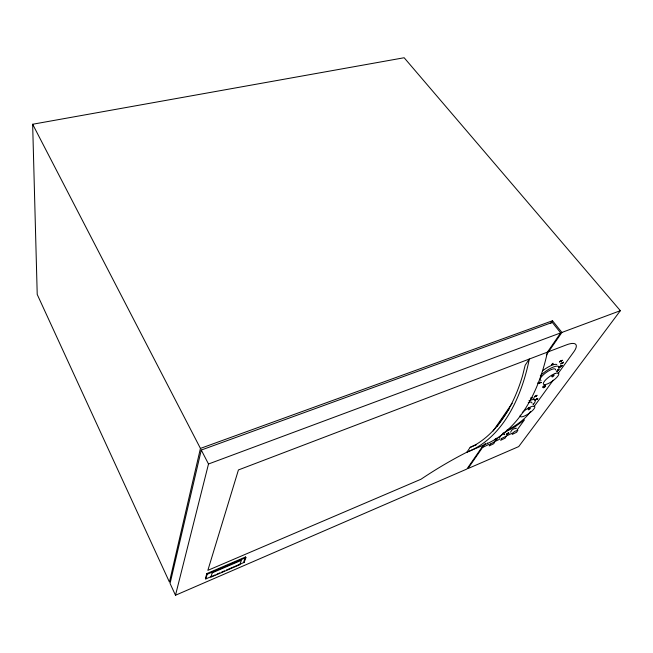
<?xml version="1.0" encoding="UTF-8"?>
<svg xmlns="http://www.w3.org/2000/svg" width="653" height="653" viewBox="0 0 653 653"><rect width="100%" height="100%" fill="white"/><g stroke="black" fill="none" stroke-linecap="round" stroke-linejoin="round"><path stroke-width="0.98" d="M32.65 124.25L200.438 448.415L169.429 582.068L37.221 294.446L32.65 124.25L404.15 57.742L620.35 310.681L518.719 446.587L467.964 468.576L485.367 443.346M201.279 450.048L170.066 583.447L175.486 595.258L466.911 469.025L483.293 445.248A230.974 127.931 75 0 0 547.443 352.122L560.682 332.891L552.283 322.411L201.279 450.048L208.503 463.997L175.486 595.258M226.362 570.069L244.14 562.396L245.912 557.638L245.569 556.968L206.87 573.563L205.442 578.264L205.768 578.95L215.131 574.918M205.768 578.95L207.205 574.256L206.87 573.563M245.569 556.968L243.798 561.727L244.14 562.396M557.703 369.998L557.278 370.422M540.415 382.348L541.108 382.291M550.814 323.292L552.511 320.745L561.898 332.442L620.35 310.681M483.293 445.248L466.936 452.162A233.276 125.335 74.9 0 0 529.322 359.028L525.151 365.264L522.678 375.295A230.37 123.703 74.9 0 1 475.825 444.603L470.136 447.395L466.936 452.162A116.512 29.426 -32.7 0 0 421.03 479.212L207.85 570.347L238.427 469.948L547.443 352.122M493.121 430.98L512.189 403.301M496.941 426.58L509.005 409.096M546.341 354.995L561.898 332.442M539.19 382.283L538.333 383.491M561.049 360.758L559.474 362.113L560.347 360.921M557.017 370.953L556.34 371.116M533.403 404.011L532.815 404.109M517.356 429.641L524.481 419.822L514.654 427.086L502.704 433.38M530.514 411.504L529.322 413.153A21.484 5.983 -34.4 0 1 506.304 430.49M534.113 406.55L553.287 380.119M558.078 373.516L573.66 352.049A23.777 7.101 -35.8 0 0 566.322 344.923L548.634 351.665M540.349 382.242C538.129 383.891 540.374 382.544 539.566 382.307M539.656 382.348L540.096 382.323M496.639 438.947C498.247 437.02 493.399 439.747 495.203 439.828M508.271 433.323L508.622 432.58L506.385 434.18L509.103 433.2L506.785 434.735L507.773 433.625M528.579 408.092L529.24 407.529M539.06 382.332L538.276 382.968L538.798 382.634M559.368 366.684C557.809 367.778 561.368 364.774 558.87 367.574M535.958 396.379L537.076 395.245L535.705 396.632M482.518 447.476L488.762 444.473M494.117 441.893L499.472 439.314M505.887 436.228L512.311 433.135M217 574.109L219.808 572.893M221.677 572.085L224.485 570.877M207.205 574.256L245.912 557.638M470.136 447.395L476.535 444.701M208.503 463.997L560.682 332.891M200.438 448.415L552.511 320.745M500.133 437.975L499.039 438.081L498.998 437.404L501.757 434.939L503.496 434.09L504.589 433.992L504.614 434.678M487.562 442.987L487.62 443.656M510.597 432.204L511.634 430.319L513.356 429.054L516.139 428.123L516.148 428.817M543.835 386.845A1.502 0.433 -35.2 0 1 542.708 386.903A1.502 0.433 -35.2 0 1 544.431 385.49A1.502 0.433 -35.2 0 1 544.961 385.915M528.261 402.607A8.807 2.481 -34.7 0 1 531.885 402.974M520.351 415.137A8.832 2.449 -34.6 0 0 524.922 415.814A8.832 2.449 -34.6 0 0 534.162 408.647A8.832 2.449 -34.6 0 0 531.281 406.656L529.493 407.456A8.832 2.449 -34.6 0 0 522.286 412.631M528.963 400.771A12.848 3.616 -34.7 0 1 533.354 404.452M530.399 398.077A12.831 3.64 -34.7 0 1 533.942 399.497M541.076 380.438A9.305 2.718 -35.4 0 1 546.112 372.553A9.305 2.718 -35.4 0 1 555.613 369.941M540.309 375.785A13.566 3.967 -35.4 0 1 555.434 366.349A13.566 3.967 -35.4 0 1 556.985 371.728M541.37 382.552A13.566 3.967 -35.4 0 1 537.648 383.001M542.545 370.814A13.55 3.991 -35.5 0 1 556.821 364.472M517.747 430.343L516.686 432.229L512.197 434.425L513.242 432.539L514.964 431.274L517.747 430.343M560.747 363.974L562.282 362.725L560.772 363.917M558.919 369.435L557.466 370.7L558.919 369.435M561.074 365.925L559.645 367.239L561.074 365.925M562.241 360.285L560.796 361.615L562.241 360.285M562.315 365.435L560.854 366.717L562.315 365.435M563.523 362.252L562.078 363.566L563.523 362.252M535.085 400.191L536.562 399.032L535.085 400.191M557.678 370.504L558.707 369.565L557.711 370.422M559.825 367.01L560.862 366.064L559.825 367.01M560.976 361.387L562.013 360.391L560.976 361.387M561.066 366.521L562.086 365.549L561.066 366.521M562.266 363.337L563.294 362.358L562.266 363.337M536.333 399.636L537.762 398.518L536.333 399.636M537.443 398.746L536.676 399.563L537.443 398.746M551.687 364.643C553.671 364.839 553.622 361.378 551.687 364.643M212.184 572.869L210.821 577.203L239.79 564.698L241.39 560.323L212.184 572.869M495.186 440.114C497.17 440.906 498.133 436.947 495.186 440.114M528.236 409.194C527.983 411.765 533.019 405.562 528.236 409.194M551.981 376.185C551.524 379.115 557.066 372.316 551.981 376.185M535.125 396.183L534.448 397.122L535.558 395.865L535.125 396.183M490.174 444.056L489.203 445.909L493.782 443.673L494.77 441.812L490.174 444.056M501.635 438.449L500.622 440.318L505.161 438.106L506.181 436.228L501.635 438.449M555.221 373.467L553.369 374.275A9.33 2.677 -35.4 0 0 543.386 384.029A9.33 2.677 -35.4 0 0 555.27 378.871A9.33 2.677 -35.4 0 0 555.221 373.467M543.957 387.588A1.502 0.424 -35.2 0 0 545.59 385.988A1.502 0.424 -35.2 0 0 543.541 386.976A1.502 0.424 -35.2 0 0 543.957 387.588"/></g></svg>
